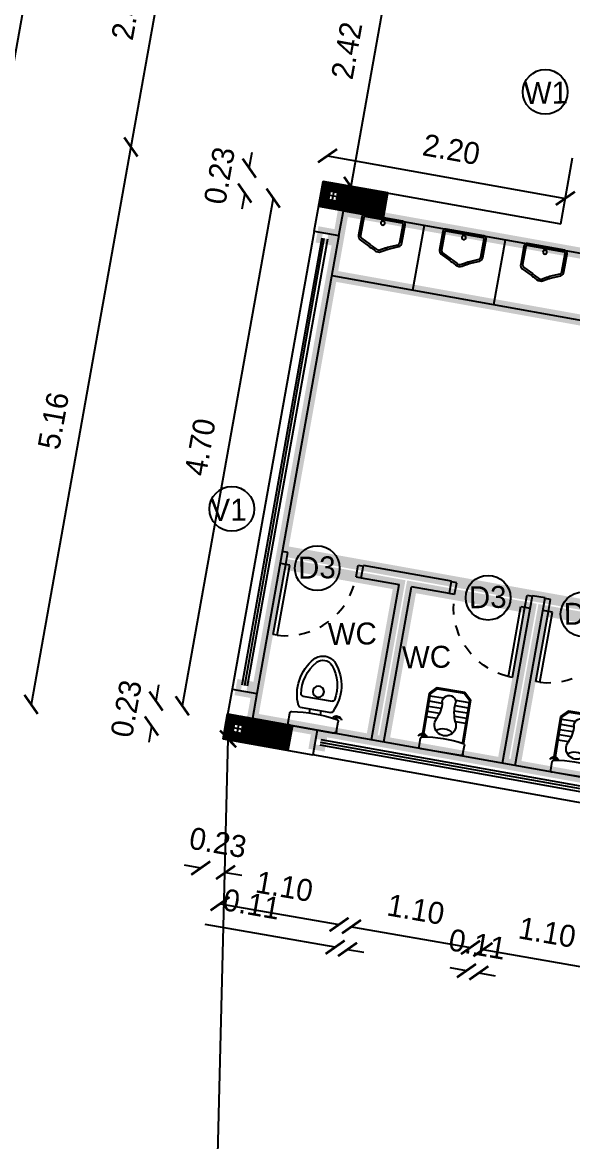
# Model space of a CAD drawing. Header units: metres. Extents: x 6101839 to 6102590, y -6659932 to -6659648.
# Drawn here: x 6102058.81 to 6102063.82, y -6659680.21 to -6659670.01 of the extents above; entities that cross this region are included whole.
import ezdxf

# ---------------------------------------------------------------- set-up
doc = ezdxf.new("R2010")
doc.units = ezdxf.units.M
doc.header["$LTSCALE"] = 500
doc.header["$MEASUREMENT"] = 0
doc.linetypes.add('DASHED2', pattern=[0.375, 0.25, -0.125])
doc.linetypes.add('HIDDEN', pattern=[0.375, 0.25, -0.125])
doc.layers.get('0').update_dxf_attribs({"linetype": 'CONTINUOUS'})
doc.layers.get('Defpoints').update_dxf_attribs({"linetype": 'CONTINUOUS'})
for name, color, linetype in [('above', 250, 'DASHED2'), ('Bldg', 44, 'CONTINUOUS'), ('BLK_1_FLR_0_CARPET_AREA', 10, 'CONTINUOUS'), ('BLK_1_FLR_0_SP_WC', 233, 'CONTINUOUS'), ('BLK_1_FLR_0_URINAL', 235, 'CONTINUOUS'), ('BLK_1_FLR_0_WATER_CLOSET', 213, 'CONTINUOUS'), ('COL', 2, 'CONTINUOUS'), ('DOORTEXT', 13, 'CONTINUOUS'), ('ED', 30, 'CONTINUOUS'), ('FURN', 156, 'CONTINUOUS'), ('FURN1', 252, 'CONTINUOUS'), ('FURNITURE', 252, 'CONTINUOUS'), ('HATCH', 15, 'CONTINUOUS'), ('norms', 4, 'CONTINUOUS'), ('railing', 14, 'CONTINUOUS'), ('TEXT', 4, 'CONTINUOUS'), ('TEXT1', 7, 'CONTINUOUS'), ('TOILET', 8, 'CONTINUOUS'), ('W-SCH', 205, 'CONTINUOUS'), ('WALL TILE', 251, 'CONTINUOUS'), ('wall1', 125, 'CONTINUOUS'), ('WINDOWS', 252, 'CONTINUOUS')]:
    doc.layers.add(name, color=color, linetype=linetype)
doc.styles.add('RM', font='GOTHIC.TTF')
doc.styles.add('S2', font='GOTHIC.TTF')
doc.styles.add('USA TEXT', font='GOTHIC.TTF')
doc.dimstyles.new('1-100-ED', dxfattribs={"dimtxt": 0.2, "dimasz": 0.15, "dimexe": 0.18, "dimexo": 0.0625, "dimgap": 0.15, "dimtad": 1, "dimzin": 0, "dimdsep": 46, "dimtxsty": 'USA TEXT', "dimblk": 'ARCHTICK', "dimcen": 0.1, "dimse1": 1, "dimse2": 1, "dimclrd": 256, "dimclrt": 256, "dimadec": 0, "dimazin": 0, "dimtfac": 1, "dimtofl": 0, "dimtmove": 0, "dimatfit": 3, "dimldrblk": 'ARCHTICK', "dimfxl": 0.18, "dimtolj": 1, "dimtzin": 0, "dimarcsym": 0})

# ---------------------------------------------------------------- blocks, each defined once
blk = doc.blocks.new('PIO-DOOR 750')
at = {"layer": 'FURN1'}
for p, q in [((-110, -50), (-110, 0)), ((0, -50), (-110, -50)), ((0, -50), (0, 0)), ((-110, -700), (-110, -750)), ((0, -700), (-110, -700)), ((0, -663), (0, -750)), ((649, -663), (0, -663)), ((649, -700), (0, -700)), ((649, -663), (649, -700))]:
    blk.add_line(p, q, dxfattribs=at)
at = {"layer": 'FURN1', "linetype": 'HIDDEN', "ltscale": 0.5}
blk.add_arc((0, -700), 650, 3.3033, 90.0041, dxfattribs=at)
blk = doc.blocks.new('western closet')
at = {"layer": 'FURN1'}
for p, q in [((-223, 326), (-223, 239)), ((-204, 346), (207, 346)), ((226, 326), (226, 239)), ((-50, 167), (-50, 205)), ((52, 167), (52, 205)), ((-140, 167), (143, 167)), ((-132, 64), (139, 64))]:
    blk.add_line(p, q, dxfattribs=at)
blk.add_circle((0, 0), 51.1, dxfattribs=at)
for centre, radius, start, end in [((-204, 326), 19.2, 90, 180), ((207, 326), 19.2, 0, 90), ((-204, 239), 19.2, 180, 260.9535), ((1, 1530), 1326, 260.9535, 279.0465), ((209, 235), 46.9, 206.4939, 339.6192), ((219, 241), 40.7, 216.8012, 326.6625), ((207, 239), 19.2, 279.0465, 0), ((222, -14), 416, 155.874, 220.7704), ((-140, 148), 19.2, 90, 154.7899), ((-200, -23), 402, 319.2266, 26.511), ((143, 148), 19.2, 27.7076, 90), ((232, -10), 388, 171.2742, 220.0087), ((-132, 45), 19.2, 90, 170.7716), ((-210, -19), 374, 319.9991, 10.5384), ((139, 45), 19.2, 11.1661, 90), ((6, -195), 134, 222.6723, 317.3277), ((6, -195), 96.2, 222.6723, 317.3277)]:
    blk.add_arc(centre, radius, start, end, dxfattribs=at)
blk = doc.blocks.new('NEWCOL')
at = {"layer": 'HATCH'}
h = blk.add_hatch(dxfattribs=at)
h.set_pattern_fill('ANSI31', color=256, scale=3, angle=270, style=0)
h.set_pattern_definition([(315, (-629970.926, -258732.088), (6.73519209, 6.73519209), [])])
h.paths.add_polyline_path([(0, 115), (-115, 115), (-115, 0), (-37.5, 0), (-37.5, 37.5), (0, 37.5)])
h.paths.add_polyline_path([(115, 115), (0, 115), (0, 37.5), (37.5, 37.5), (37.5, 0), (115, 0)])
h.paths.add_polyline_path([(115, 0), (37.5, 0), (37.5, -37.5), (0, -37.5), (0, -485), (115, -485)])
h.paths.add_polyline_path([(0, -37.5), (-37.5, -37.5), (-37.5, 0), (-115, 0), (-115, -485), (0, -485)])
at = {"layer": 'COL'}
for p, q in [((0, -485), (0, 115)), ((-115, 0), (115, 0))]:
    blk.add_line(p, q, dxfattribs=at)
for points in [[(-115, -485), (115, -485), (115, 115), (-115, 115)], [(-37.5, -37.5), (37.5, -37.5), (37.5, 37.5), (-37.5, 37.5)]]:
    blk.add_lwpolyline(points, close=True, dxfattribs=at)
blk = doc.blocks.new('UR')
at = {"layer": 'FURN'}
for points in [[(10.93, -15.47), (9.35, -19.14, -0.259777), (7.81, -20), (1.09, -20, -0.414214), (0, -18.91), (0, -5.09, -0.414214), (1.09, -4), (7.81, -4, -0.259028), (9.35, -4.86), (11.07, -8.41, -0.099656), (11.54, -9.3), (12.22, -10.7, -0.305219), (12.22, -13.19), (11.47, -14.49, 0.003191)], [(10.27, -15.16), (8.71, -18.8, -0.248308), (7.81, -19.27), (1.09, -19.27, -0.414214), (0.73, -18.91), (0.73, -5.09, -0.414214), (1.09, -4.73), (7.81, -4.73, -0.250765), (8.71, -5.21), (10.45, -8.81, -0.118106), (10.85, -9.56), (11.59, -11.07, -0.318105), (11.6, -12.8), (10.84, -14.14, 0.003294)]]:
    blk.add_lwpolyline(points, format="xyb", close=True, dxfattribs=at)
blk.add_circle((1.9, -11.92), 0.739, dxfattribs=at)
blk = doc.blocks.new('_ArchTick')
at = {"color": 0, "linetype": 'ByBlock', "const_width": 0.15}
blk.add_lwpolyline([(-0.5, -0.5), (0.5, 0.5)], dxfattribs=at)
blk = doc.blocks.new('*D660')
at = {"layer": 'Defpoints', "color": 0, "transparency": 16777216}
for p in [(6102062.664, -6659669.203), (6102061.661, -6659671.483), (6102061.8, -6659671.508)]:
    blk.add_point(p, dxfattribs=at)
at = {"layer": 'ED', "lineweight": -2, "transparency": 16777216}
blk.add_line((6102062.227, -6659669.124), (6102061.8, -6659671.508), dxfattribs=at)
at = {"layer": 'ED', "lineweight": -2, "transparency": 16777216, "xscale": 0.15, "yscale": 0.15, "zscale": 0.15}
for p, rotation in [((6102062.227, -6659669.124), 79.84490791451411), ((6102061.8, -6659671.508), 259.8449079145141)]:
    blk.add_blockref('_ArchTick', p, dxfattribs=dict(at, rotation=rotation))
at = {"layer": 'ED', "transparency": 16777216, "insert": (6102061.763, -6659670.271), "char_height": 0.2, "attachment_point": 5, "rotation": 79.8449, "style": 'USA TEXT'}
blk.add_mtext('\\A1;2.42', dxfattribs=at)
blk = doc.blocks.new('*D661')
at = {"layer": 'Defpoints', "color": 0, "transparency": 16777216}
for p in [(6102060.876, -6659671.342), (6102062.237, -6659671.586), (6102062.196, -6659671.812)]:
    blk.add_point(p, dxfattribs=at)
at = {"layer": 'ED', "lineweight": -2, "transparency": 16777216}
for p, q in [((6102060.876, -6659671.342), (6102060.902, -6659671.195)), ((6102060.835, -6659671.569), (6102060.809, -6659671.716))]:
    blk.add_line(p, q, dxfattribs=at)
at = {"layer": 'ED', "lineweight": -2, "transparency": 16777216, "xscale": 0.15, "yscale": 0.15, "zscale": 0.15}
for p, rotation in [((6102060.876, -6659671.342), 259.844911878373), ((6102060.835, -6659671.569), 79.84491187837294)]:
    blk.add_blockref('_ArchTick', p, dxfattribs=dict(at, rotation=rotation))
at = {"layer": 'ED', "transparency": 16777216, "insert": (6102060.605, -6659671.41), "char_height": 0.2, "attachment_point": 5, "rotation": 79.8449, "style": 'USA TEXT'}
blk.add_mtext('\\A1;0.23', dxfattribs=at)
blk = doc.blocks.new('*D662')
at = {"layer": 'Defpoints', "color": 0, "transparency": 16777216}
for p in [(6102062.196, -6659671.812), (6102060.266, -6659676.24), (6102061.368, -6659676.437)]:
    blk.add_point(p, dxfattribs=at)
at = {"layer": 'ED', "lineweight": -2, "transparency": 16777216}
blk.add_line((6102061.094, -6659671.615), (6102060.266, -6659676.24), dxfattribs=at)
at = {"layer": 'ED', "lineweight": -2, "transparency": 16777216, "xscale": 0.15, "yscale": 0.15, "zscale": 0.15}
for p, rotation in [((6102061.094, -6659671.615), 79.84490791451402), ((6102060.266, -6659676.24), 259.8449079145141)]:
    blk.add_blockref('_ArchTick', p, dxfattribs=dict(at, rotation=rotation))
at = {"layer": 'ED', "transparency": 16777216, "insert": (6102060.429, -6659673.883), "char_height": 0.2, "attachment_point": 5, "rotation": 79.8449, "style": 'USA TEXT'}
blk.add_mtext('\\A1;4.70', dxfattribs=at)
blk = doc.blocks.new('*D663')
at = {"layer": 'Defpoints', "color": 0, "transparency": 16777216}
for p in [(6102059.986, -6659676.424), (6102061.368, -6659676.437), (6102061.327, -6659676.664)]:
    blk.add_point(p, dxfattribs=at)
at = {"layer": 'ED', "lineweight": -2, "transparency": 16777216}
for p, q in [((6102060.027, -6659676.197), (6102060.053, -6659676.05)), ((6102059.986, -6659676.424), (6102059.96, -6659676.571))]:
    blk.add_line(p, q, dxfattribs=at)
at = {"layer": 'ED', "lineweight": -2, "transparency": 16777216, "xscale": 0.15, "yscale": 0.15, "zscale": 0.15}
for p, rotation in [((6102060.027, -6659676.197), 259.8449079145141), ((6102059.986, -6659676.424), 79.84490791451405)]:
    blk.add_blockref('_ArchTick', p, dxfattribs=dict(at, rotation=rotation))
at = {"layer": 'ED', "transparency": 16777216, "insert": (6102059.756, -6659676.266), "char_height": 0.2, "attachment_point": 5, "rotation": 79.8449, "style": 'USA TEXT'}
blk.add_mtext('\\A1;0.23', dxfattribs=at)
blk = doc.blocks.new('*D664')
at = {"layer": 'Defpoints', "color": 0, "transparency": 16777216}
for p in [(6102065.804, -6659656.924), (6102057.72, -6659676.018), (6102062.24, -6659676.828)]:
    blk.add_point(p, dxfattribs=at)
at = {"layer": 'ED', "lineweight": -2, "transparency": 16777216}
blk.add_line((6102061.284, -6659656.114), (6102057.72, -6659676.018), dxfattribs=at)
at = {"layer": 'ED', "lineweight": -2, "transparency": 16777216, "xscale": 0.15, "yscale": 0.15, "zscale": 0.15}
for p, rotation in [((6102061.284, -6659656.114), 79.84724256616387), ((6102057.72, -6659676.018), 259.8472425661639)]:
    blk.add_blockref('_ArchTick', p, dxfattribs=dict(at, rotation=rotation))
at = {"layer": 'ED', "transparency": 16777216, "insert": (6102059.251, -6659666.021), "char_height": 0.2, "attachment_point": 5, "rotation": 79.8472, "style": 'USA TEXT'}
blk.add_mtext('\\A1;20.22', dxfattribs=at)
blk = doc.blocks.new('*D665')
at = {"layer": 'Defpoints', "color": 0, "transparency": 16777216}
for p in [(6102060.679, -6659676.314), (6102060.905, -6659676.354), (6102060.66, -6659677.757)]:
    blk.add_point(p, dxfattribs=at)
at = {"layer": 'ED', "lineweight": -2, "transparency": 16777216}
for p, q in [((6102060.434, -6659677.718), (6102060.286, -6659677.692)), ((6102060.66, -6659677.757), (6102060.808, -6659677.783))]:
    blk.add_line(p, q, dxfattribs=at)
at = {"layer": 'ED', "lineweight": -2, "transparency": 16777216, "xscale": 0.15, "yscale": 0.15, "zscale": 0.15}
for p, rotation in [((6102060.434, -6659677.718), 350.0945060148687), ((6102060.66, -6659677.757), 170.0945060148687)]:
    blk.add_blockref('_ArchTick', p, dxfattribs=dict(at, rotation=rotation))
at = {"layer": 'ED', "transparency": 16777216, "insert": (6102060.591, -6659677.486), "char_height": 0.2, "attachment_point": 5, "rotation": 350.0945, "style": 'USA TEXT'}
blk.add_mtext('\\A1;0.23', dxfattribs=at)
blk = doc.blocks.new('*D666')
at = {"layer": 'Defpoints', "color": 0, "transparency": 16777216}
for p in [(6102060.905, -6659676.354), (6102061.988, -6659676.549), (6102061.694, -6659678.232)]:
    blk.add_point(p, dxfattribs=at)
at = {"layer": 'ED', "lineweight": -2, "transparency": 16777216}
blk.add_line((6102060.61, -6659678.043), (6102061.694, -6659678.232), dxfattribs=at)
at = {"layer": 'ED', "lineweight": -2, "transparency": 16777216, "xscale": 0.15, "yscale": 0.15, "zscale": 0.15}
for p, rotation in [((6102060.61, -6659678.043), 170.0944968058716), ((6102061.694, -6659678.232), 350.0944968058716)]:
    blk.add_blockref('_ArchTick', p, dxfattribs=dict(at, rotation=rotation))
at = {"layer": 'ED', "transparency": 16777216, "insert": (6102061.196, -6659677.886), "char_height": 0.2, "attachment_point": 5, "rotation": 350.0945, "style": 'USA TEXT'}
blk.add_mtext('\\A1;1.10', dxfattribs=at)
blk = doc.blocks.new('*D667')
at = {"layer": 'Defpoints', "color": 0, "transparency": 16777216}
for p in [(6102061.988, -6659676.549), (6102062.101, -6659676.569), (6102061.771, -6659678.459)]:
    blk.add_point(p, dxfattribs=at)
at = {"layer": 'ED', "lineweight": -2, "transparency": 16777216}
for p, q in [((6102061.658, -6659678.439), (6102060.475, -6659678.232)), ((6102061.771, -6659678.459), (6102061.919, -6659678.485))]:
    blk.add_line(p, q, dxfattribs=at)
at = {"layer": 'ED', "lineweight": -2, "transparency": 16777216, "xscale": 0.15, "yscale": 0.15, "zscale": 0.15}
for p, rotation in [((6102061.658, -6659678.439), 350.0944968058716), ((6102061.771, -6659678.459), 170.0944968058716)]:
    blk.add_blockref('_ArchTick', p, dxfattribs=dict(at, rotation=rotation))
at = {"layer": 'ED', "transparency": 16777216, "insert": (6102060.897, -6659678.047), "char_height": 0.2, "attachment_point": 5, "rotation": 350.0945, "style": 'USA TEXT'}
blk.add_mtext('\\A1;0.11', dxfattribs=at)
blk = doc.blocks.new('*D668')
at = {"layer": 'Defpoints', "color": 0, "transparency": 16777216}
for p in [(6102062.101, -6659676.569), (6102063.184, -6659676.763), (6102062.891, -6659678.441)]:
    blk.add_point(p, dxfattribs=at)
at = {"layer": 'ED', "lineweight": -2, "transparency": 16777216}
blk.add_line((6102061.807, -6659678.252), (6102062.891, -6659678.441), dxfattribs=at)
at = {"layer": 'ED', "lineweight": -2, "transparency": 16777216, "xscale": 0.15, "yscale": 0.15, "zscale": 0.15}
for p, rotation in [((6102061.807, -6659678.252), 170.0944968058716), ((6102062.891, -6659678.441), 350.0944968058716)]:
    blk.add_blockref('_ArchTick', p, dxfattribs=dict(at, rotation=rotation))
at = {"layer": 'ED', "transparency": 16777216, "insert": (6102062.393, -6659678.095), "char_height": 0.2, "attachment_point": 5, "rotation": 350.0945, "style": 'USA TEXT'}
blk.add_mtext('\\A1;1.10', dxfattribs=at)
blk = doc.blocks.new('*D669')
at = {"layer": 'Defpoints', "color": 0, "transparency": 16777216}
for p in [(6102063.184, -6659676.763), (6102063.297, -6659676.783), (6102062.967, -6659678.673)]:
    blk.add_point(p, dxfattribs=at)
at = {"layer": 'ED', "lineweight": -2, "transparency": 16777216}
for p, q in [((6102062.854, -6659678.653), (6102062.706, -6659678.627)), ((6102062.967, -6659678.673), (6102063.115, -6659678.699))]:
    blk.add_line(p, q, dxfattribs=at)
at = {"layer": 'ED', "lineweight": -2, "transparency": 16777216, "xscale": 0.15, "yscale": 0.15, "zscale": 0.15}
for p, rotation in [((6102062.854, -6659678.653), 350.0944968058716), ((6102062.967, -6659678.673), 170.0944968058716)]:
    blk.add_blockref('_ArchTick', p, dxfattribs=dict(at, rotation=rotation))
at = {"layer": 'ED', "transparency": 16777216, "insert": (6102062.954, -6659678.412), "char_height": 0.2, "attachment_point": 5, "rotation": 350.0945, "style": 'USA TEXT'}
blk.add_mtext('\\A1;0.11', dxfattribs=at)
blk = doc.blocks.new('*D670')
at = {"layer": 'Defpoints', "color": 0, "transparency": 16777216}
for p in [(6102063.297, -6659676.783), (6102064.38, -6659676.977), (6102064.088, -6659678.65)]:
    blk.add_point(p, dxfattribs=at)
at = {"layer": 'ED', "lineweight": -2, "transparency": 16777216}
blk.add_line((6102063.004, -6659678.461), (6102064.088, -6659678.65), dxfattribs=at)
at = {"layer": 'ED', "lineweight": -2, "transparency": 16777216, "xscale": 0.15, "yscale": 0.15, "zscale": 0.15}
for p, rotation in [((6102063.004, -6659678.461), 170.0944968058716), ((6102064.088, -6659678.65), 350.0944968058716)]:
    blk.add_blockref('_ArchTick', p, dxfattribs=dict(at, rotation=rotation))
at = {"layer": 'ED', "transparency": 16777216, "insert": (6102063.59, -6659678.304), "char_height": 0.2, "attachment_point": 5, "rotation": 350.0945, "style": 'USA TEXT'}
blk.add_mtext('\\A1;1.10', dxfattribs=at)
blk = doc.blocks.new('WC')
at = {"layer": 'FURN'}
for p, q in [((-202, 17), (-202, 96)), ((-185, 0), (185, 0)), ((202, 17), (202, 96))]:
    blk.add_line(p, q, dxfattribs=at)
for centre, major_axis, start_param, end_param in [((-185, 96), (17.2, 1.6), 1.633768, 3.046673), ((0, -1066), (1193, 0), 1.412905, 1.728687), ((187, 99), (42.2, 0.3), 0.348549, 2.672025), ((196, 94), (36.7, -0.3), 0.590762, 2.508204), ((185, 96), (17.2, -1.6), 0.09492, 1.507825), ((-185, 17), (17.1, 2.3), 3.009476, 4.580273), ((185, 17), (17.1, -2.3), -1.43868, 0.132116)]:
    blk.add_ellipse(centre, major_axis=major_axis, ratio=1, start_param=start_param, end_param=end_param, dxfattribs=at)
at = {"layer": 'TOILET'}
for p, q in [((-128, 576), (-190, 514)), ((-190, 514), (-190, 115)), ((-124, 566), (-180, 510)), ((-180, 510), (-180, 119)), ((128, 576), (-128, 576)), ((124, 566), (-124, 566)), ((180, 510), (124, 566)), ((190, 514), (128, 576)), ((180, 141), (180, 510)), ((190, 141), (190, 514)), ((-55, 489), (-180, 489)), ((-59, 441), (-180, 441)), ((55, 489), (180, 489)), ((59, 441), (180, 441)), ((-60, 393), (-180, 393)), ((-69, 345), (-180, 345)), ((60, 393), (180, 393)), ((69, 345), (180, 345)), ((-86, 297), (-180, 297)), ((86, 297), (180, 297)), ((-190, 115), (-188, 113)), ((-180, 119), (-176, 114)), ((176, 114), (180, 119)), ((180, 119), (180, 127)), ((188, 113), (190, 115)), ((190, 115), (190, 130))]:
    blk.add_line(p, q, dxfattribs=at)
for centre, radius, start, end in [((0, 463), 61.1, 352.8627, 180.2214), ((-392, 429), 333, 335.8715, 5.7927), ((347, 420), 288, 173.0841, 206.1539), ((0, 250), 98.1, 153.8461, 26.1539)]:
    blk.add_arc(centre, radius, start, end, dxfattribs=at)
at = {"layer": 'WALL TILE', "ltscale": 0.5}
blk.add_arc((0, 98), 119, 49.7236, 130.2764, dxfattribs=at)
blk = doc.blocks.new('*D1035')
at = {"layer": 'Defpoints', "color": 0, "transparency": 16777216}
for p in [(6102060.683, -6659676.541), (6102060.683, -6659676.541), (6102060.391, -6659688.549)]:
    blk.add_point(p, dxfattribs=at)
at = {"layer": 'ED', "lineweight": -2, "transparency": 16777216}
blk.add_line((6102060.391, -6659688.549), (6102060.683, -6659676.541), dxfattribs=at)
at = {"layer": 'ED', "lineweight": -2, "transparency": 16777216, "xscale": 0.15, "yscale": 0.15, "zscale": 0.15}
for p, rotation in [((6102060.683, -6659676.541), 88.6065589389212), ((6102060.391, -6659688.549), 268.6065589389212)]:
    blk.add_blockref('_ArchTick', p, dxfattribs=dict(at, rotation=rotation))
at = {"layer": 'ED', "transparency": 16777216, "insert": (6102060.282, -6659682.539), "char_height": 0.2, "attachment_point": 5, "rotation": 88.6066, "style": 'USA TEXT'}
blk.add_mtext('\\A1;12.01', dxfattribs=at)
blk = doc.blocks.new('*D1211')
at = {"layer": 'Defpoints', "color": 0, "transparency": 16777216}
for p in [(6102061.548, -6659671.463), (6102063.755, -6659671.617), (6102063.713, -6659671.85)]:
    blk.add_point(p, dxfattribs=at)
at = {"layer": 'ED', "lineweight": -2, "transparency": 16777216}
blk.add_line((6102061.589, -6659671.229), (6102063.755, -6659671.617), dxfattribs=at)
at = {"layer": 'ED', "lineweight": -2, "transparency": 16777216, "xscale": 0.15, "yscale": 0.15, "zscale": 0.15}
for p, rotation in [((6102061.589, -6659671.229), 169.8449122965892), ((6102063.755, -6659671.617), 349.8449122965891)]:
    blk.add_blockref('_ArchTick', p, dxfattribs=dict(at, rotation=rotation))
at = {"layer": 'ED', "transparency": 16777216, "insert": (6102062.717, -6659671.172), "char_height": 0.2, "attachment_point": 5, "rotation": 349.8449, "style": 'USA TEXT'}
blk.add_mtext('\\A1;2.20', dxfattribs=at)
blk = doc.blocks.new('*D1268')
at = {"layer": 'Defpoints', "color": 0, "transparency": 16777216}
for p in [(6102063.402, -6659669.335), (6102059.798, -6659671.149), (6102062.63, -6659671.656)]:
    blk.add_point(p, dxfattribs=at)
at = {"layer": 'ED', "lineweight": -2, "transparency": 16777216}
blk.add_line((6102060.225, -6659668.766), (6102059.798, -6659671.149), dxfattribs=at)
at = {"layer": 'ED', "lineweight": -2, "transparency": 16777216, "xscale": 0.15, "yscale": 0.15, "zscale": 0.15}
for p, rotation in [((6102060.225, -6659668.766), 79.84490791451402), ((6102059.798, -6659671.149), 259.8449079145141)]:
    blk.add_blockref('_ArchTick', p, dxfattribs=dict(at, rotation=rotation))
at = {"layer": 'ED', "transparency": 16777216, "insert": (6102059.761, -6659669.913), "char_height": 0.2, "attachment_point": 5, "rotation": 79.8449, "style": 'USA TEXT'}
blk.add_mtext('\\A1;2.42', dxfattribs=at)
blk = doc.blocks.new('*D1269')
at = {"layer": 'Defpoints', "color": 0, "transparency": 16777216}
for p in [(6102062.63, -6659671.656), (6102058.889, -6659676.227), (6102061.327, -6659676.664)]:
    blk.add_point(p, dxfattribs=at)
at = {"layer": 'ED', "lineweight": -2, "transparency": 16777216}
blk.add_line((6102059.798, -6659671.149), (6102058.889, -6659676.227), dxfattribs=at)
at = {"layer": 'ED', "lineweight": -2, "transparency": 16777216, "xscale": 0.15, "yscale": 0.15, "zscale": 0.15}
for p, rotation in [((6102059.798, -6659671.149), 79.84490791451402), ((6102058.889, -6659676.227), 259.8449079145141)]:
    blk.add_blockref('_ArchTick', p, dxfattribs=dict(at, rotation=rotation))
at = {"layer": 'ED', "transparency": 16777216, "insert": (6102059.093, -6659673.643), "char_height": 0.2, "attachment_point": 5, "rotation": 79.8449, "style": 'USA TEXT'}
blk.add_mtext('\\A1;5.16', dxfattribs=at)

msp = doc.modelspace()

# ---------------------------------------------------------------- linework, layer by layer
at = {"layer": 'Bldg', "linetype": 'ByBlock'}
for p, q in [((6102061.89626, -6659675.07434), (6102061.91654, -6659674.96114)), ((6102062.71877, -6659675.10484), (6102061.91654, -6659674.96114)), ((6102061.89626, -6659675.07434), (6102062.24078, -6659675.13605)), ((6102061.98777, -6659676.54857), (6102062.24078, -6659675.13605)), ((6102062.10097, -6659676.56884), (6102062.35398, -6659675.15633)), ((6102062.6985, -6659675.21803), (6102062.35398, -6659675.15633)), ((6102062.6985, -6659675.21803), (6102062.71877, -6659675.10484)), ((6102063.18374, -6659676.76279), (6102063.45702, -6659675.23707)), ((6102063.29694, -6659676.78307), (6102063.57022, -6659675.25735)), ((6102063.57022, -6659675.25735), (6102063.45702, -6659675.23707))]:
    msp.add_line(p, q, dxfattribs=at)
at = {"layer": 'BLK_1_FLR_0_CARPET_AREA', "color": 15, "linetype": 'Continuous', "const_width": 0.1}
msp.add_lwpolyline([(6102060.90523, -6659676.35467), (6102069.54254, -6659677.90177), (6102070.37099, -6659673.27661), (6102070.00679, -6659673.21137), (6102070.04735, -6659672.98498), (6102068.9498, -6659672.78842), (6102068.90926, -6659673.01478), (6102061.73347, -6659671.72946)], close=True, dxfattribs=at)
at = {"layer": 'BLK_1_FLR_0_SP_WC', "linetype": 'Continuous', "const_width": 0.1}
msp.add_lwpolyline([(6102060.90523, -6659676.35467), (6102061.98777, -6659676.54857), (6102062.24078, -6659675.13605), (6102061.15817, -6659674.94219)], close=True, dxfattribs=at)
at = {"layer": 'BLK_1_FLR_0_URINAL', "ltscale": 400, "const_width": 0.1}
msp.add_lwpolyline([(6102061.73348, -6659671.72946), (6102070.371, -6659673.27661), (6102069.81584, -6659676.37608), (6102061.17831, -6659674.82893)], close=True, dxfattribs=at)
at = {"layer": 'BLK_1_FLR_0_WATER_CLOSET', "const_width": 0.1}
for points in [[(6102062.10097, -6659676.56884), (6102063.18374, -6659676.76279), (6102063.43675, -6659675.35027), (6102062.35398, -6659675.15633)], [(6102063.29694, -6659676.78307), (6102064.3797, -6659676.97701), (6102064.63271, -6659675.56449), (6102063.54995, -6659675.37055)]]:
    msp.add_lwpolyline(points, close=True, dxfattribs=at)
at = {"layer": 'FURN1', "const_width": 0.1}
for points in [[(6102061.59642, -6659671.93855), (6102061.58761, -6659671.98778), (6102061.53845, -6659671.97897), (6102061.54723, -6659671.92974)], [(6102060.84909, -6659676.11083), (6102060.8579, -6659676.06164), (6102060.8087, -6659676.05286), (6102060.79993, -6659676.10206)], [(6102061.47244, -6659676.59031), (6102061.52163, -6659676.59912), (6102061.5304, -6659676.54992), (6102061.48121, -6659676.54115)]]:
    msp.add_lwpolyline(points, close=True, dxfattribs=at)
at = {"layer": 'FURNITURE', "linetype": 'ByBlock', "ltscale": 0.2}
for p, q in [((6102061.53841, -6659671.97896), (6102060.8087, -6659676.05286)), ((6102061.58761, -6659671.98774), (6102060.8579, -6659676.06165)), ((6102068.19045, -6659677.79363), (6102061.52162, -6659676.59912)), ((6102068.19923, -6659677.74443), (6102061.53041, -6659676.54992))]:
    msp.add_line(p, q, dxfattribs=at)
at = {"layer": 'FURNITURE', "color": 4, "linetype": 'ByBlock', "ltscale": 0.2}
for p, q in [((6102061.55655, -6659671.98219), (6102060.83329, -6659676.05726)), ((6102068.19599, -6659677.76257), (6102061.52601, -6659676.57451))]:
    msp.add_line(p, q, dxfattribs=at)
at = {"layer": 'norms', "color": 6, "const_width": 0.1}
msp.add_lwpolyline([(6102061.62768, -6659672.32006), (6102068.27193, -6659673.51017), (6102068.37772, -6659672.91957), (6102061.73347, -6659671.72946)], close=True, dxfattribs=at)
at = {"layer": 'railing', "linetype": 'ByBlock'}
for p, q in [((6102062.36593, -6659672.45229), (6102062.47172, -6659671.86169)), ((6102063.10418, -6659672.58453), (6102063.20997, -6659671.99393)), ((6102061.62768, -6659672.32006), (6102068.27193, -6659673.51017))]:
    msp.add_line(p, q, dxfattribs=at)
at = {"layer": 'W-SCH'}
for centre in [(6102063.57116, -6659670.64726), (6102060.71737, -6659674.44598), (6102061.49527, -6659674.98602), (6102063.05126, -6659675.2554), (6102063.915, -6659675.40612)]:
    msp.add_circle(centre, 0.20375, dxfattribs=at)
at = {"layer": 'wall1', "linetype": 'ByBlock'}
for p, q in [((6102063.71316, -6659671.8504), (6102063.82082, -6659671.24935)), ((6102061.46652, -6659671.91528), (6102061.54762, -6659671.46251)), ((6102061.54762, -6659671.46251), (6102063.71316, -6659671.8504)), ((6102061.69292, -6659671.95583), (6102061.73347, -6659671.72946)), ((6102061.73347, -6659671.72946), (6102068.90926, -6659673.01478)), ((6102061.46652, -6659671.91528), (6102061.69292, -6659671.95583)), ((6102060.71917, -6659676.08765), (6102060.63806, -6659676.54047)), ((6102060.71917, -6659676.08765), (6102060.94557, -6659676.1282)), ((6102060.94557, -6659676.1282), (6102060.90501, -6659676.35463)), ((6102061.49561, -6659676.46041), (6102060.90501, -6659676.35463)), ((6102061.49561, -6659676.46039), (6102061.45506, -6659676.68679)), ((6102060.63806, -6659676.54047), (6102061.45506, -6659676.68681))]:
    msp.add_line(p, q, dxfattribs=at)
at = {"layer": 'WINDOWS', "linetype": 'ByBlock'}
for p, q in [((6102061.46652, -6659671.91528), (6102060.71917, -6659676.08765)), ((6102061.69292, -6659671.95583), (6102060.94557, -6659676.1282)), ((6102068.26291, -6659677.67254), (6102061.49561, -6659676.46039)), ((6102068.22235, -6659677.89894), (6102061.45506, -6659676.68679))]:
    msp.add_line(p, q, dxfattribs=at)

# ---------------------------------------------------------------- block references
at = {"layer": 'above', "linetype": 'ByBlock', "xscale": -0.001, "yscale": 0.001, "zscale": 0.001, "rotation": 169.8464974329143}
msp.add_blockref('western closet', (6102061.50612, -6659676.11124), dxfattribs=at)
at = {"layer": 'COL', "yscale": 0.001, "zscale": 0.001}
for p, xscale, rotation in [((6102061.64054, -6659671.59598), 0.001, 79.84491225092451), ((6102060.77154, -6659676.44755), -0.001, 79.84491225092455)]:
    msp.add_blockref('NEWCOL', p, dxfattribs=dict(at, xscale=xscale, rotation=rotation))
at = {"layer": 'ED', "xscale": -0.001, "yscale": 0.001, "zscale": 0.001, "rotation": 350.6168105018095}
for p in [(6102062.61986, -6659676.66259), (6102063.81848, -6659676.87534)]:
    msp.add_blockref('WC', p, dxfattribs=at)
at = {"layer": 'FURN1', "yscale": 0.001, "zscale": 0.001}
for p, xscale, rotation in [((6102061.89749, -6659675.07458), 0.001, 259.8433271216485), ((6102062.69726, -6659675.21784), -0.001, 79.84649743210294), ((6102064.28942, -6659675.50302), 0.001, 259.8433271216485)]:
    msp.add_blockref('PIO-DOOR 750', p, dxfattribs=dict(at, xscale=xscale, rotation=rotation))
at = {"layer": 'TEXT1', "extrusion": (0, 0, -1), "xscale": 0.0249999999944332, "yscale": 0.0250000000037253, "zscale": -0.025, "rotation": 280.1550877264653}
for p in [(-6102061.80729, -6659671.74268), (-6102062.54554, -6659671.87492), (-6102063.28379, -6659672.00715)]:
    msp.add_blockref('UR', p, dxfattribs=at)

# ---------------------------------------------------------------- texts
at = {"layer": 'DOORTEXT', "color": 3, "style": 'RM'}
for s, p in [('W1', (6102063.37925, -6659670.75794)), ('V1', (6102060.52546, -6659674.55666)), ('D3', (6102061.32231, -6659675.0824)), ('D3', (6102062.87831, -6659675.35178)), ('D3', (6102063.74204, -6659675.5025))]:
    msp.add_text(s, height=0.2, rotation=0.815488, dxfattribs=at).set_placement(p)
at = {"layer": 'TEXT', "color": 7, "style": 'S2'}
for p in [(6102061.59306, -6659675.68625), (6102062.26949, -6659675.89829)]:
    msp.add_text('WC', height=0.2, rotation=0.815488, dxfattribs=at).set_placement(p)

# ---------------------------------------------------------------- dimensions: what is measured, and where the dimension line sits
at = {"layer": 'ED'}
for p1, p2, distance, picture, middle in [((6102065.80413, -6659656.92394), (6102062.23982, -6659676.82769), -4.59209, '*D664', (6102059.25076, -6659666.0214)), ((6102061.54762, -6659671.46251), (6102063.71316, -6659671.8504), 0.23705, '*D1211', (6102062.71715, -6659671.17208)), ((6102060.391, -6659688.54939), (6102060.6831, -6659676.54103), 0.00023, '*D1035', (6102060.28187, -6659682.539))]:
    dim = msp.add_aligned_dim(p1=p1, p2=p2, distance=distance, dimstyle='1-100-ED', dxfattribs=at)
    dim.commit()
    dim.dimension.update_dxf_attribs({"geometry": picture, "text_midpoint": middle})
for base, p1, p2, angle, picture, middle in [((6102059.79841, -6659671.14919), (6102063.4018, -6659669.33487), (6102062.63039, -6659671.65645), 259.844908, '*D1268', (6102059.76142, -6659669.91269)), ((6102061.80008, -6659671.50773), (6102062.66355, -6659669.20264), (6102061.66082, -6659671.48279), 79.844908, '*D660', (6102061.76309, -6659670.27123)), ((6102058.88879, -6659676.22749), (6102062.63039, -6659671.65645), (6102061.32703, -6659676.66423), 259.844908, '*D1269', (6102059.09256, -6659673.64338)), ((6102060.26584, -6659676.24014), (6102062.1961, -6659671.81233), (6102061.36765, -6659676.43749), 259.844908, '*D662', (6102060.42903, -6659673.88259)), ((6102061.69383, -6659678.2318), (6102060.90519, -6659676.35364), (6102061.98778, -6659676.54855), 170.094497, '*D666', (6102061.19591, -6659677.88596)), ((6102062.89071, -6659678.44081), (6102062.10097, -6659676.56884), (6102063.18374, -6659676.76279), 170.094497, '*D668', (6102062.39279, -6659678.09497)), ((6102064.08759, -6659678.64982), (6102063.29694, -6659676.78307), (6102064.37971, -6659676.97699), 170.094497, '*D670', (6102063.58966, -6659678.30398))]:
    dim = msp.add_linear_dim(base=base, p1=p1, p2=p2, angle=angle, dimstyle='1-100-ED', dxfattribs=at)
    dim.commit()
    dim.dimension.update_dxf_attribs({"geometry": picture, "text_midpoint": middle})
for base, p1, p2, angle, picture, middle, dimtype in [((6102060.87591, -6659671.34219), (6102062.1961, -6659671.81233), (6102062.23666, -6659671.58593), 79.844912, '*D661', (6102060.85563, -6659671.45539), 161), ((6102059.98627, -6659676.42372), (6102061.36765, -6659676.43749), (6102061.32709, -6659676.66389), 259.844908, '*D663', (6102060.00655, -6659676.31052), 160), ((6102060.66009, -6659677.75718), (6102060.67882, -6659676.31411), (6102060.90519, -6659676.35364), 350.094506, '*D665', (6102060.54691, -6659677.73742), 161), ((6102061.77094, -6659678.45877), (6102061.98778, -6659676.54855), (6102062.10097, -6659676.56884), 170.094497, '*D667', (6102060.85286, -6659678.29845), 160), ((6102062.966944, -6659678.672766), (6102063.183738, -6659676.762789), (6102063.296936, -6659676.783065), 170.094497, '*D669', (6102062.910301, -6659678.662875), 160)]:
    dim = msp.add_linear_dim(base=base, p1=p1, p2=p2, angle=angle, dimstyle='1-100-ED', dxfattribs=at)
    dim.commit()
    dim.dimension.update_dxf_attribs({"geometry": picture, "text_midpoint": middle, "dimtype": dimtype})

doc.saveas('drawing.dxf')
